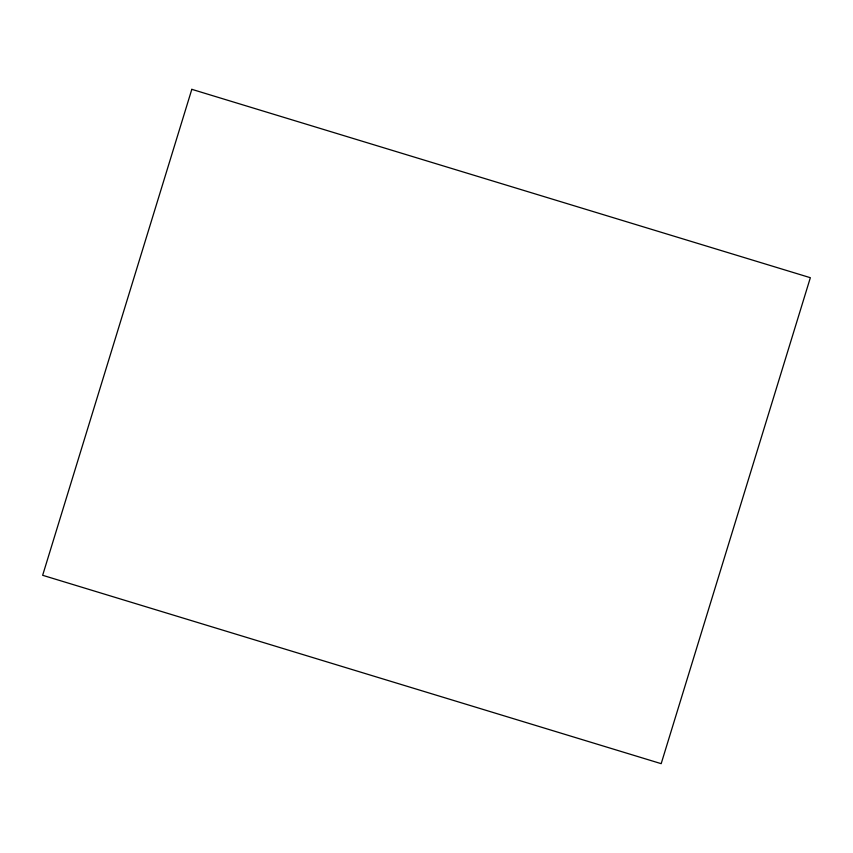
<?xml version="1.0" encoding="UTF-8"?>
<svg xmlns="http://www.w3.org/2000/svg" width="853" height="853" viewBox="0 0 853 853"><rect width="100%" height="100%" fill="white"/><g stroke="black" fill="none" stroke-linecap="round" stroke-linejoin="round"><path stroke-width="1.28" d="M191.818 89.33L42.65 575.295L661.182 763.67L810.35 277.705L191.818 89.33"/></g></svg>
